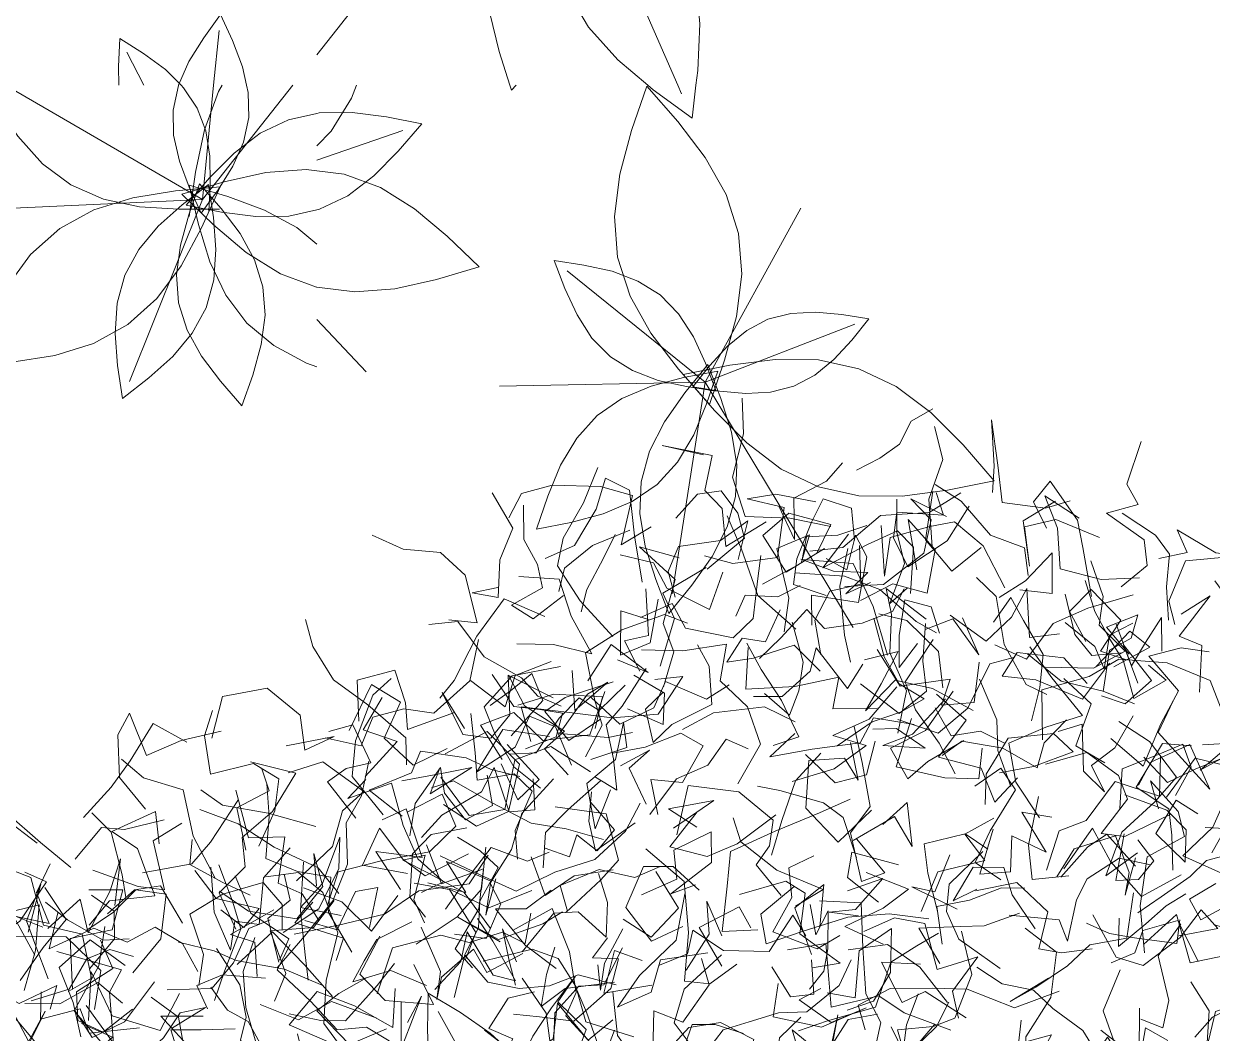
# Model space of a CAD drawing. Header units: metres. Extents: x 0 to 46.1, y -33.1 to 1.9.
# Drawn here: x 41.743 to 42.784, y -18.83 to -17.946 of the extents above; entities that cross this region are included whole.
import ezdxf

# ---------------------------------------------------------------- set-up
doc = ezdxf.new("R2010")
doc.units = ezdxf.units.M
doc.header["$LTSCALE"] = 0.02
doc.layers.add('AB_EXT_MASSIF', color=8, linetype='Continuous', lineweight=9)
doc.layers.add('BLOC_FEUILLAGE', color=7, linetype='Continuous', lineweight=13)
doc.layers.add('ARCHIBOOKS_ARBRE', color=7, linetype='Continuous')

# ---------------------------------------------------------------- blocks, each defined once
blk = doc.blocks.new('AB_ALPHA_11ed163862f4b453')
at = {"layer": 'BLOC_FEUILLAGE', "color": 8, "lineweight": 13, "true_color": 0x878787, "transparency": 33554585}
for points in [[(-0.1401, 2.2857), (-0.1701, 2.3697), (-0.178, 2.4545), (-0.2712, 2.466), (-0.3669, 2.4581)], [(0.8823, 2.205), (0.9308, 2.1655), (0.9654, 2.2669), (0.9471, 2.3379), (0.8826, 2.3885), (0.8424, 2.4519)], [(0.0992, 2.2188), (0.0896, 2.3076), (0.1376, 2.3884), (0.1847, 2.4139), (0.1651, 2.3163), (0.2471, 2.3025), (0.3314, 2.2713)], [(-0.1076, 2.2005), (-0.1334, 2.2826), (-0.1599, 2.3788), (-0.2169, 2.2941), (-0.293, 2.2232)], [(0.6317, 1.9892), (0.6625, 2.0393), (0.6322, 2.1449), (0.5984, 2.2319), (0.6008, 2.3178), (0.6197, 2.376)], [(1.0109, 2.2055), (0.9574, 2.2263), (0.9993, 2.1871), (1.0478, 2.254), (1.109, 2.2966), (1.1136, 2.3862)], [(-0.0245, 2.2772), (0.0627, 2.2998), (0.1288, 2.3261), (0.2156, 2.3669), (0.2556, 2.2926)], [(1.3645, 2.1341), (1.2883, 2.1366), (1.3679, 2.214), (1.3197, 2.2682), (1.2326, 2.3283), (1.1662, 2.3502), (1.114, 2.3206)], [(0.1454, 2.0088), (0.1545, 2.1123), (0.1921, 2.2093), (0.1333, 2.2789), (0.115, 2.3392)], [(0.2632, 2.0155), (0.3353, 2.0613), (0.3805, 2.1156), (0.3522, 2.1738), (0.2606, 2.2054), (0.2954, 2.2829), (0.3401, 2.3204)], [(0.4334, 2.1676), (0.5327, 2.1273), (0.4626, 2.1373), (0.4953, 2.2067), (0.4671, 2.296), (0.3752, 2.3337), (0.3062, 2.2697)], [(1.1218, 2.1128), (1.0385, 2.1062), (1.0146, 2.1569), (1.0926, 2.1519), (1.1109, 2.2003), (1.1157, 2.2624), (1.1558, 2.3259)], [(-0.3532, 2.2221), (-0.4139, 2.2559), (-0.3322, 2.3006), (-0.3124, 2.2056), (-0.2097, 2.1694), (-0.2706, 2.0905), (-0.3398, 2.0303)], [(-0.26, 1.9758), (-0.201, 1.9726), (-0.1656, 2.0646), (-0.2259, 2.1276), (-0.1923, 2.23), (-0.2388, 2.2936)], [(1.1634, 1.9789), (1.1461, 2.0829), (1.1462, 2.1744), (1.1895, 2.2187), (1.2689, 2.259), (1.3371, 2.3067)], [(-0.0032, 2.2762), (0.0092, 2.2171), (-0.022, 2.1258), (-0.0421, 2.0798)], [(1.2826, 2.0434), (1.323, 2.1375), (1.3683, 2.2271), (1.3384, 2.278), (1.2849, 2.232), (1.2014, 2.1912), (1.1321, 2.2021)], [(1.5815, 2.0065), (1.4781, 2.0094), (1.5169, 2.0828), (1.5067, 2.1368), (1.5617, 2.1926), (1.4819, 2.2703), (1.5463, 2.204)], [(-0.1972, 2.2465), (-0.1688, 2.2036), (-0.2649, 2.1632), (-0.3763, 2.1613), (-0.4671, 2.1441), (-0.476, 2.2354)], [(-0.3167, 2.26), (-0.336, 2.2131), (-0.2695, 2.1921), (-0.2778, 2.083)], [(1.695, 1.9202), (1.6298, 1.9845), (1.5492, 2.0409), (1.5736, 2.1284), (1.6454, 2.1947), (1.6848, 2.2617)], [(-0.3138, 1.9651), (-0.274, 2.0006), (-0.3641, 2.0123), (-0.4095, 2.0982), (-0.4622, 2.1775), (-0.4989, 2.2221)], [(-0.2296, 2.1243), (-0.2659, 2.1755), (-0.2137, 2.124), (-0.1998, 2.1954), (-0.141, 2.232)], [(-0.1425, 2.0728), (-0.0759, 2.093), (0.0132, 2.0485), (0.038, 2.1561), (0.011, 2.2177), (0.115, 2.2024), (0.0828, 2.1386)], [(0.1208, 2.1766), (0.0368, 2.2062), (-0.0032, 2.2375), (-0.0893, 2.2111)], [(0.9857, 1.9118), (0.9547, 1.9587), (0.9462, 2.0114), (0.9028, 2.0949), (0.897, 2.1909), (0.8402, 2.22)], [(-0.1787, 2.1949), (-0.1776, 2.1103), (-0.2536, 2.087), (-0.335, 2.0537)], [(-0.2623, 2.1329), (-0.1819, 2.2055), (-0.2525, 2.1557), (-0.2653, 2.0978), (-0.2814, 2.0235)], [(0.2242, 2.1879), (0.246, 2.1342), (0.3203, 2.0651), (0.3917, 1.9834)], [(0.596, 2.1263), (0.6421, 2.2028), (0.7231, 2.1763), (0.7039, 2.1039), (0.6755, 2.0528), (0.7823, 2.028)], [(1.0622, 2.2008), (1.1331, 2.1481), (1.1114, 2.0655), (1.104, 1.9719), (1.0449, 2.0342), (0.9785, 2.0792)], [(-0.2327, 1.9118), (-0.1748, 1.9755), (-0.1985, 2.079), (-0.291, 2.1405), (-0.3606, 2.1549), (-0.4496, 2.1843), (-0.5354, 2.1806)], [(-0.1953, 2.1673), (-0.1759, 2.1085), (-0.1344, 2.0288), (-0.0853, 1.9998)], [(-0.0701, 2.1693), (-0.0065, 2.0853), (0.0384, 2.0482), (0.0762, 2.1515), (0.1495, 2.15)], [(0.349, 2.1806), (0.4186, 2.1057), (0.3299, 2.0628), (0.2429, 2.0516), (0.2136, 1.9944), (0.1348, 1.9776), (0.1224, 1.8908)], [(0.7062, 2.1656), (0.6526, 2.1568), (0.5668, 2.094), (0.518, 2.0325), (0.5291, 1.9253)], [(0.5673, 2.1203), (0.6633, 2.1779), (0.6952, 2.1108), (0.6222, 2.0645), (0.6432, 1.9805), (0.726, 1.9703)], [(0.7721, 2.0716), (0.82, 2.0871), (0.9138, 2.1413), (1.009, 2.177), (1.0627, 2.0964)], [(1.1184, 2.1255), (1.1563, 2.1614), (1.2346, 2.1699), (1.3215, 2.1533)], [(1.135, 2.0613), (1.1717, 2.096), (1.2382, 2.133), (1.2891, 2.1631)], [(-0.1009, 2.1385), (-0.0381, 2.0975), (-0.1054, 2.0368), (-0.193, 2.0713), (-0.2492, 1.9748)], [(-0.0716, 2.0779), (-0.0055, 2.1571), (-0.0639, 2.1099), (-0.1536, 2.0601), (-0.1277, 2.1317), (-0.2226, 2.116)], [(0.1985, 2.1531), (0.2522, 2.0813), (0.2904, 1.9954), (0.3465, 1.9051), (0.3539, 1.8335)], [(0.2349, 2.024), (0.2692, 2.1123), (0.3481, 2.105), (0.3617, 2.1563)], [(0.2855, 1.8094), (0.2866, 1.8765), (0.2546, 1.9246), (0.322, 2.0019), (0.2545, 2.0435), (0.2879, 2.1456)], [(0.5288, 2.143), (0.5805, 2.1262), (0.5682, 2.0352), (0.5162, 2.0542), (0.4661, 2.0523), (0.4751, 1.9517)], [(0.5144, 2.1359), (0.571, 2.0776), (0.6268, 2.1167), (0.6936, 2.0947), (0.7436, 2.0513), (0.8478, 2.0679), (0.9136, 2.1333)], [(0.6672, 2.1414), (0.594, 2.1049), (0.6421, 2.0427), (0.5418, 2.017)], [(1.4171, 1.9898), (1.5228, 2.0022), (1.5401, 2.0561), (1.5364, 2.1168), (1.4887, 2.1389), (1.4201, 2.1206)], [(0.0016, 1.8582), (0.007, 1.9279), (-0.0237, 1.9906), (-0.0925, 1.9965), (-0.1372, 2.0615), (-0.2441, 2.077), (-0.1853, 2.1329)], [(-0.102, 2.1254), (-0.0797, 2.0691), (-0.1122, 2.0178), (-0.1924, 1.9926)], [(0.2815, 2.1253), (0.1795, 2.0803), (0.1195, 2.063), (0.018, 2.1054)], [(0.3526, 2.1204), (0.3177, 2.0577), (0.2616, 1.9848), (0.3039, 1.9231), (0.3583, 1.8728), (0.3125, 1.8106), (0.3074, 1.71)], [(0.2914, 1.9074), (0.3984, 1.9273), (0.4595, 1.9807), (0.5213, 1.9906), (0.4817, 2.0944), (0.4048, 2.1156)], [(1.1966, 1.826), (1.2568, 1.8776), (1.2716, 1.9425), (1.3461, 2.0091), (1.3194, 2.1115), (1.3792, 2.0436)], [(1.2742, 2.1199), (1.3264, 2.0654), (1.3202, 2.0031), (1.3732, 1.9126), (1.4422, 1.9654)], [(-0.1191, 1.933), (-0.0268, 1.9625), (0.036, 2.0377), (-0.0145, 2.0824), (-0.0822, 2.068), (-0.1528, 2.0665)], [(0.0313, 1.9653), (0.0356, 2.0604), (-0.0174, 2.0836), (-0.095, 2.0718)], [(0.1486, 2.1073), (0.1149, 2.0645), (0.1533, 1.9929), (0.1894, 1.936)], [(-0.2328, 2.0628), (-0.1727, 1.9941), (-0.1362, 1.9525), (-0.185, 1.9254), (-0.238, 1.827), (-0.2433, 1.9289)], [(0.7813, 1.9865), (0.7836, 2.0794), (0.7707, 1.9773), (0.8183, 1.937), (0.8812, 1.9575), (0.9253, 2.0319), (0.981, 1.9369)], [(1.0201, 2.0061), (0.9376, 2.0232), (0.8823, 1.9777), (0.85, 2.0676)], [(1.325, 1.9764), (1.3428, 2.0318), (1.3916, 2.0655), (1.476, 2.0264), (1.5489, 2.03), (1.485, 1.9704)], [(1.4282, 2.0175), (1.4712, 1.9695), (1.5602, 1.9275), (1.6319, 2.0112), (1.5746, 2.0711), (1.6323, 2.0452), (1.697, 1.9837)], [(1.5083, 1.7739), (1.4788, 1.8809), (1.504, 1.985), (1.5174, 2.0636)], [(-0.1246, 1.9557), (-0.1581, 2.0445), (-0.2477, 2.031), (-0.2635, 1.9499), (-0.2908, 1.8781)], [(-0.1398, 2.0317), (-0.1503, 1.9649), (-0.245, 1.9655), (-0.2768, 1.9112), (-0.2442, 1.8595), (-0.1626, 1.8672)], [(-0.1155, 2.0517), (-0.1731, 1.9865), (-0.272, 1.9339), (-0.2569, 1.8234)], [(0.1503, 2.0341), (0.1026, 1.9475), (0.0873, 1.8584), (0.1302, 1.9067), (0.1706, 1.8713), (0.234, 1.9518), (0.319, 1.9753)], [(0.1166, 2.0473), (0.1226, 1.9701), (0.1899, 1.9007), (0.1389, 1.8842), (0.1182, 1.9441)], [(0.567, 2.0407), (0.5123, 1.9858), (0.4513, 1.9544), (0.4046, 1.8768), (0.3344, 1.8268), (0.2408, 1.796), (0.1523, 1.7703)], [(0.8693, 1.8766), (0.9397, 1.8616), (0.9794, 1.8976), (0.9424, 1.9315), (0.8979, 1.9678), (0.8966, 2.0529)], [(0.9256, 2.0305), (0.9188, 1.9564), (0.9622, 1.8624), (0.9038, 1.8538), (0.9165, 1.778)], [(-0.3841, 2.0162), (-0.3932, 1.9163), (-0.398, 1.8313), (-0.3807, 1.9203), (-0.389, 1.9893), (-0.468, 2.0019), (-0.529, 1.9643)], [(-0.3536, 2.0058), (-0.29, 1.9636), (-0.1946, 1.9574), (-0.1742, 1.8899)], [(-0.1725, 1.8244), (-0.2708, 1.8747), (-0.2587, 1.9301), (-0.344, 1.9584), (-0.3098, 2.0075)], [(-0.0979, 1.9625), (-0.1338, 2.0035), (-0.1865, 2.0139), (-0.255, 1.9794), (-0.3388, 2.0028)], [(-0.0024, 1.785), (0.0513, 1.827), (0.1316, 1.8851), (0.1493, 1.9461), (0.1678, 2.0287)], [(0.5067, 1.7363), (0.5603, 1.7299), (0.5402, 1.8032), (0.553, 1.8815), (0.582, 1.9729), (0.4838, 1.9971), (0.5395, 2.01)], [(0.7231, 1.6832), (0.753, 1.7388), (0.8306, 1.7906), (0.8183, 1.8441), (0.7431, 1.8761), (0.7718, 1.929), (0.8109, 2.0068)], [(1.0316, 1.9858), (0.9315, 2.0261), (0.8434, 2.003), (0.8306, 1.9392), (0.826, 1.8574), (0.8499, 1.7858)], [(0.8557, 1.9978), (0.9107, 2.0007), (0.9707, 2.007), (0.9588, 1.9444), (0.8579, 1.9172)], [(1.2911, 1.9934), (1.2248, 1.9223), (1.155, 1.9349), (1.2086, 2.016), (1.2492, 1.9668)], [(1.1721, 1.8828), (1.1795, 1.9568), (1.2301, 1.9377), (1.2809, 2.0271)], [(1.7921, 2.0238), (1.7408, 2.0092), (1.6606, 2.0164), (1.6123, 1.94), (1.6236, 2.02)], [(1.8094, 1.9932), (1.8661, 1.9874), (1.9188, 1.9897), (1.9679, 2.0186), (2.0223, 2.0148)], [(-0.0574, 1.8398), (-0.1375, 1.7951), (-0.2082, 1.8786), (-0.1945, 1.9848), (-0.2572, 1.8986)], [(0.1376, 1.9799), (0.1671, 1.9087), (0.2469, 1.8367), (0.3328, 1.8649), (0.3554, 1.9367), (0.3217, 1.8741)], [(0.1845, 1.9893), (0.1691, 1.9019), (0.2077, 1.8096), (0.1653, 1.7814)], [(0.8258, 1.8324), (0.7814, 1.8798), (0.7491, 1.9306), (0.6733, 1.9975), (0.6311, 1.9687), (0.5329, 1.9871), (0.5624, 1.9)], [(1.3167, 1.9141), (1.2849, 1.9572), (1.1875, 1.9799), (1.0938, 1.981), (1.0541, 1.8821), (1.0377, 1.8283), (0.9696, 1.7902)], [(1.4172, 1.9942), (1.307, 1.998), (1.298, 1.9383), (1.2147, 1.8674)], [(1.2371, 1.9801), (1.3116, 1.9686), (1.3066, 1.907), (1.3827, 1.8329), (1.4423, 1.8441), (1.4988, 1.9124), (1.5318, 1.9505)], [(1.722, 1.8674), (1.7546, 1.9298), (1.7137, 1.9807), (1.6646, 1.9511), (1.5937, 1.9016), (1.557, 1.8584), (1.6039, 1.7994)], [(1.6571, 1.8873), (1.5584, 1.8896), (1.5594, 1.9852), (1.6334, 1.9949), (1.6972, 1.9244), (1.6357, 1.8875)], [(1.8568, 1.7621), (1.9074, 1.854), (1.9802, 1.9099), (2.0045, 1.9807)], [(-0.4117, 1.8649), (-0.4106, 1.9176), (-0.326, 1.9675), (-0.4214, 1.9154), (-0.4939, 1.8736), (-0.4541, 1.925)], [(0.2062, 1.8343), (0.237, 1.8808), (0.2283, 1.9434), (0.1403, 1.9707), (0.056, 1.9729), (0.0329, 1.8825), (-0.0126, 1.8313)], [(0.6855, 1.9406), (0.6401, 1.9074), (0.7485, 1.9058), (0.6963, 1.9265), (0.6038, 1.9654)], [(0.6521, 1.8724), (0.6874, 1.7929), (0.7632, 1.7814), (0.8395, 1.8553), (0.8194, 1.9535), (0.7159, 1.963)], [(0.8136, 1.8849), (0.8146, 1.9738), (0.8911, 1.9568), (0.9108, 1.8712), (1.0042, 1.8254), (1.0831, 1.8875)], [(0.8876, 1.8835), (0.9116, 1.9587), (0.9934, 1.8903), (1.0649, 1.8299), (1.154, 1.7815), (1.244, 1.8217), (1.1895, 1.8495)], [(0.9068, 1.9655), (0.9862, 1.9433), (1.0727, 1.8797), (1.0216, 1.8308)], [(1.0483, 1.9648), (1.0056, 1.8878), (1.1, 1.9004), (1.0485, 1.9027), (0.9501, 1.8642), (1.0343, 1.7988), (1.0855, 1.7788)], [(1.0647, 1.927), (1.1511, 1.9658), (1.1853, 1.8701), (1.1442, 1.9299)], [(-0.0898, 1.8906), (-0.1928, 1.8529), (-0.2707, 1.8631), (-0.2701, 1.9307)], [(0.0016, 1.9348), (0.0567, 1.8768), (0.0852, 1.8326), (0.164, 1.7587), (0.2152, 1.6835)], [(0.277, 1.9341), (0.2563, 1.8792), (0.1936, 1.8725), (0.1617, 1.7789)], [(0.1773, 1.5044), (0.1711, 1.6125), (0.2267, 1.6889), (0.3051, 1.7622), (0.3256, 1.8545), (0.3053, 1.9201), (0.24, 1.951)], [(0.3262, 1.933), (0.2629, 1.8474), (0.2191, 1.7611), (0.1944, 1.7103)], [(0.3322, 1.7903), (0.2668, 1.853), (0.3358, 1.8708), (0.4226, 1.9354), (0.3837, 1.8792), (0.2988, 1.8294), (0.2053, 1.8281)], [(0.5528, 1.8548), (0.6014, 1.9079), (0.6911, 1.9435), (0.6672, 1.8915), (0.6743, 1.8179), (0.7413, 1.8117), (0.7672, 1.8739)], [(0.9342, 1.7919), (0.9507, 1.8809), (0.9153, 1.9317), (0.8526, 1.8918), (0.7524, 1.8921), (0.8505, 1.939), (0.9276, 1.8703)], [(1.4835, 1.7826), (1.5326, 1.8392), (1.5697, 1.9444), (1.646, 1.9306), (1.5966, 1.8887), (1.5003, 1.896)], [(1.7624, 1.8797), (1.6977, 1.8965), (1.6382, 1.9306), (1.6031, 1.8942), (1.6914, 1.8258), (1.677, 1.7234), (1.6453, 1.6169)], [(-0.3094, 1.7343), (-0.3258, 1.824), (-0.2332, 1.8395), (-0.2735, 1.901)], [(0.3187, 1.8253), (0.3784, 1.8736), (0.4705, 1.8425), (0.5698, 1.8016), (0.6488, 1.8174), (0.662, 1.8922), (0.5765, 1.9009)], [(0.639, 1.7513), (0.5337, 1.763), (0.5126, 1.8203), (0.5062, 1.9048), (0.4309, 1.8573), (0.5037, 1.7883)], [(0.5213, 1.9171), (0.5788, 1.9086), (0.5499, 1.8004), (0.472, 1.8667), (0.4715, 1.7671)], [(0.6498, 1.9167), (0.6986, 1.9037), (0.7427, 1.8181), (0.7909, 1.7335), (0.8488, 1.6811), (0.9039, 1.6169)], [(0.6801, 1.925), (0.6863, 1.8207), (0.759, 1.7894), (0.8366, 1.8685), (0.9185, 1.8506), (0.9609, 1.757)], [(0.8407, 1.9063), (0.8576, 1.8037), (0.7941, 1.7917), (0.8065, 1.8776)], [(0.8342, 1.8851), (0.8841, 1.8566), (0.9676, 1.8927), (1.0289, 1.9061), (1.05, 1.8586), (1.128, 1.8748)], [(1.0422, 1.8414), (0.9587, 1.8399), (0.9492, 1.9218), (1.003, 1.9235), (1.1098, 1.8947)], [(1.2004, 1.9197), (1.275, 1.8684), (1.3629, 1.8286), (1.3075, 1.7693), (1.327, 1.6891), (1.3062, 1.6049), (1.2174, 1.5588)], [(1.9738, 1.8271), (1.8924, 1.8292), (1.7988, 1.8815), (1.6917, 1.8675), (1.6266, 1.9001)], [(2.032, 1.79), (2.0665, 1.8366), (2.1168, 1.9249), (2.0744, 1.8341), (2.0384, 1.7604), (2.1109, 1.6981), (2.1646, 1.6822)], [(-0.0762, 1.8611), (0.0073, 1.8101), (0.0776, 1.8314), (0.1468, 1.8762), (0.1966, 1.8666)], [(-0.0031, 1.631), (-0.0013, 1.6814), (0.0361, 1.7165), (0.0634, 1.7839), (0.0635, 1.8784)], [(0.2152, 1.8811), (0.1064, 1.8872), (0.1416, 1.8438), (0.1053, 1.7783)], [(0.2955, 1.886), (0.3497, 1.8146), (0.369, 1.7253), (0.4598, 1.7595)], [(0.5723, 1.8373), (0.6365, 1.8544), (0.7369, 1.8502), (0.7898, 1.8795), (0.7641, 1.7804), (0.8135, 1.7533), (0.8473, 1.8124)], [(1.1868, 1.8801), (1.0975, 1.8393), (1.0461, 1.8243), (1.0192, 1.7531), (0.9877, 1.6914), (0.9636, 1.7408)], [(1.3193, 1.7513), (1.261, 1.7515), (1.2068, 1.8331), (1.1535, 1.7988), (1.0716, 1.8094), (1.0511, 1.892)], [(1.1562, 1.8825), (1.1905, 1.8127), (1.1513, 1.7569), (1.1043, 1.828)], [(1.5684, 1.849), (1.5137, 1.8543), (1.4558, 1.8965), (1.4134, 1.8692)], [(1.5426, 1.762), (1.5779, 1.8176), (1.6552, 1.7475), (1.7249, 1.8218), (1.7299, 1.875), (1.6729, 1.8218), (1.6483, 1.8671)], [(1.5734, 1.8783), (1.6607, 1.8129), (1.7097, 1.7461), (1.7384, 1.6442), (1.7619, 1.5991)], [(1.701, 1.7702), (1.6419, 1.779), (1.7078, 1.7917), (1.6467, 1.8355), (1.6011, 1.896)], [(1.7612, 1.7027), (1.8221, 1.7839), (1.812, 1.8334), (1.7406, 1.8436), (1.6307, 1.854), (1.7182, 1.8852)], [(1.6489, 1.7936), (1.7229, 1.7513), (1.8339, 1.7603), (1.8872, 1.8127), (1.8745, 1.8757), (1.919, 1.8012)], [(1.7616, 1.7165), (1.711, 1.7087), (1.786, 1.7645), (1.8092, 1.8315), (1.8485, 1.8919)], [(-0.1144, 1.8667), (-0.0876, 1.7974), (-0.1087, 1.7481), (-0.0949, 1.6862), (-0.2053, 1.6704), (-0.2892, 1.7379), (-0.3403, 1.8332)], [(0.1471, 1.8526), (0.085, 1.8039), (0.0471, 1.7353), (0.016, 1.6316), (0.0623, 1.5785), (0.0012, 1.6234)], [(0.269, 1.7137), (0.309, 1.7455), (0.2386, 1.832), (0.2961, 1.8486)], [(1.1897, 1.8161), (1.1369, 1.8058), (1.1115, 1.7358), (1.1668, 1.7464), (1.2642, 1.7356), (1.3051, 1.8087), (1.3093, 1.8623)], [(1.5233, 1.6967), (1.5538, 1.768), (1.616, 1.8027), (1.6812, 1.7792), (1.725, 1.851)], [(1.5691, 1.6477), (1.5901, 1.7047), (1.6399, 1.8002), (1.7001, 1.8599)], [(1.9414, 1.6001), (1.9514, 1.7031), (1.928, 1.7817), (1.8769, 1.8023), (1.7908, 1.8298), (1.7342, 1.7654), (1.7884, 1.8622)], [(1.9291, 1.8575), (1.9155, 1.807), (1.8332, 1.868), (1.796, 1.8249), (1.788, 1.7546), (1.8917, 1.7555), (1.973, 1.7932)], [(1.9461, 1.7024), (1.8641, 1.694), (1.8528, 1.7828), (1.9239, 1.8637)], [(1.9369, 1.8733), (1.9644, 1.8114), (1.9781, 1.7144), (2.0251, 1.6502), (1.999, 1.5951)], [(0.1181, 1.7655), (0.0434, 1.8227), (-0.0165, 1.834), (-0.0245, 1.7784)], [(0.2193, 1.6518), (0.2058, 1.7432), (0.1865, 1.8417), (0.0827, 1.8239)], [(0.1074, 1.7123), (0.1613, 1.7497), (0.1832, 1.8469), (0.2669, 1.8009), (0.337, 1.8261)], [(0.2593, 1.8246), (0.3074, 1.7686), (0.3868, 1.8175), (0.433, 1.7979), (0.3695, 1.7346)], [(0.6674, 1.8015), (0.5937, 1.8312), (0.5365, 1.8181), (0.4801, 1.7418), (0.4848, 1.6868)], [(1.5023, 1.8282), (1.4374, 1.7869), (1.3991, 1.8208), (1.3422, 1.7951), (1.3962, 1.7709), (1.4864, 1.7464), (1.5028, 1.6677)], [(1.661, 1.7495), (1.7404, 1.7409), (1.7919, 1.6832), (1.859, 1.7532), (1.8453, 1.8412), (1.801, 1.7383)], [(-0.2853, 1.6325), (-0.3127, 1.6836), (-0.2375, 1.7611), (-0.14, 1.7773), (-0.0799, 1.8034), (-0.0268, 1.783), (-0.1141, 1.785)], [(-0.1368, 1.7397), (-0.1377, 1.6873), (-0.0981, 1.6253), (-0.1031, 1.7267), (-0.1195, 1.8205), (-0.0419, 1.7697)], [(0.0074, 1.8138), (0.0104, 1.7522), (0.0348, 1.7067), (0.029, 1.6332)], [(0.1979, 1.4641), (0.2708, 1.503), (0.2456, 1.5549), (0.1883, 1.5848), (0.1738, 1.6693), (0.1496, 1.7665), (0.2034, 1.7978)], [(0.2231, 1.812), (0.3155, 1.7752), (0.4132, 1.7406), (0.5042, 1.7431), (0.6048, 1.6953), (0.6741, 1.7255)], [(0.4416, 1.5048), (0.514, 1.5717), (0.5694, 1.6037), (0.6037, 1.6508), (0.6778, 1.6912), (0.6645, 1.7428), (0.6391, 1.7955)], [(0.4762, 1.6772), (0.4846, 1.7325), (0.5583, 1.8004), (0.5111, 1.8182), (0.5428, 1.7633), (0.5855, 1.6859), (0.5905, 1.5882)], [(0.573, 1.8179), (0.554, 1.7286), (0.6485, 1.706), (0.5925, 1.6382), (0.5013, 1.5933), (0.5108, 1.5373)], [(0.9766, 1.6999), (0.9017, 1.6468), (0.9409, 1.7397), (1.0218, 1.7496), (1.0808, 1.8079), (1.0566, 1.7581), (0.9764, 1.7793)], [(1.4017, 1.8067), (1.3961, 1.7409), (1.397, 1.6598), (1.3858, 1.5726), (1.3277, 1.5873)], [(1.563, 1.5318), (1.4813, 1.5834), (1.5299, 1.6341), (1.4381, 1.6697), (1.3449, 1.7235), (1.3989, 1.7966)], [(1.7553, 1.7186), (1.7068, 1.6912), (1.6374, 1.7055), (1.5614, 1.7409), (1.5515, 1.7968), (1.4702, 1.7761), (1.4068, 1.7633)], [(-0.1623, 1.6576), (-0.1955, 1.7348), (-0.2141, 1.6697), (-0.1464, 1.6783), (-0.117, 1.7831), (-0.0615, 1.7475), (0.002, 1.7083)], [(0.8851, 1.7877), (0.7849, 1.7619), (0.7231, 1.7081), (0.644, 1.672), (0.6388, 1.6212), (0.5712, 1.575), (0.5176, 1.6208)], [(0.5847, 1.7819), (0.6412, 1.6905), (0.6825, 1.6259), (0.776, 1.6153), (0.8643, 1.5903), (0.9546, 1.6063), (1.015, 1.6399)], [(1.5098, 1.7907), (1.4823, 1.7046), (1.44, 1.6569), (1.3941, 1.623), (1.3742, 1.693)], [(0.712, 1.6088), (0.6121, 1.6278), (0.5637, 1.7065), (0.5045, 1.7625), (0.5618, 1.7088), (0.5589, 1.5981), (0.5077, 1.5614)], [(0.5301, 1.7464), (0.5885, 1.6834), (0.5898, 1.7637), (0.6474, 1.6749), (0.5979, 1.618), (0.6596, 1.6728)], [(1.0241, 1.7644), (1.0912, 1.7367), (1.1731, 1.7197), (1.1988, 1.6702), (1.1173, 1.6272), (1.0624, 1.6705), (1.0339, 1.5978)], [(0.0771, 1.723), (0.1292, 1.6497), (0.2115, 1.6437), (0.2747, 1.5592)], [(0.4355, 1.648), (0.5431, 1.6494), (0.6212, 1.6711), (0.6786, 1.743)], [(0.789, 1.6583), (0.739, 1.6674), (0.6883, 1.7363), (0.6017, 1.7057), (0.5308, 1.6775)], [(0.8548, 1.7346), (0.9395, 1.6608), (0.9074, 1.561), (0.8511, 1.5461), (0.7484, 1.5277)], [(0.9691, 1.7282), (0.8748, 1.7141), (0.806, 1.6987), (0.7596, 1.6371)], [(0.9822, 1.6101), (0.8759, 1.6057), (0.8991, 1.6679), (0.9389, 1.7184)], [(1.0247, 1.6308), (1.0363, 1.7174), (1.0954, 1.7257), (1.0235, 1.7321)], [(1.1805, 1.7244), (1.2576, 1.7185), (1.358, 1.6686), (1.3967, 1.6045)], [(1.7595, 1.6365), (1.7229, 1.7407), (1.7011, 1.6864), (1.6526, 1.618), (1.6376, 1.5286), (1.5717, 1.4608)], [(2.1607, 1.6394), (2.1242, 1.7218), (2.1095, 1.6473), (2.0654, 1.5698), (2.1281, 1.5005), (2.2004, 1.458)], [(2.0902, 1.4812), (2.1323, 1.5815), (2.1554, 1.6383), (2.1515, 1.7423), (2.0966, 1.7244), (2.0892, 1.6603)], [(0.4053, 1.5596), (0.3573, 1.63), (0.2746, 1.6546), (0.3203, 1.6791), (0.3689, 1.7033), (0.4543, 1.694)], [(0.3785, 1.706), (0.2965, 1.6599), (0.3116, 1.5817), (0.3955, 1.5168), (0.4071, 1.6133)], [(0.925, 1.7001), (0.9359, 1.6219), (0.8791, 1.604), (0.8612, 1.6571), (0.8211, 1.6258), (0.7865, 1.6706)], [(1.5896, 1.6298), (1.5327, 1.6033), (1.523, 1.7154), (1.4844, 1.6793), (1.4029, 1.6667), (1.3503, 1.7003)], [(1.6643, 1.701), (1.6376, 1.6179), (1.6331, 1.5503), (1.6612, 1.4928), (1.6015, 1.4969), (1.5377, 1.5129), (1.4451, 1.5106)], [(1.7673, 1.5951), (1.7833, 1.6537), (1.7432, 1.6975), (1.6903, 1.6393), (1.6525, 1.5804), (1.7142, 1.6022)], [(1.6786, 1.7029), (1.7224, 1.6574), (1.7434, 1.5623), (1.7085, 1.4906)], [(2.175, 1.5802), (2.1164, 1.6647), (2.0498, 1.6888), (2.0124, 1.6104), (2.0547, 1.7018), (2.1376, 1.6994)], [(2.156, 1.4637), (2.2291, 1.472), (2.2543, 1.5225), (2.2169, 1.6166), (2.2854, 1.5942), (2.2886, 1.6455), (2.3658, 1.7066)], [(0.3442, 1.5913), (0.2934, 1.5229), (0.249, 1.6083), (0.1975, 1.679), (0.1058, 1.6515), (0.1601, 1.5705), (0.1898, 1.4935)], [(0.1192, 1.6716), (0.1698, 1.6217), (0.2141, 1.5916), (0.3149, 1.6188), (0.3726, 1.6383)], [(0.3046, 1.603), (0.3878, 1.6698), (0.4917, 1.6354), (0.535, 1.5878), (0.6081, 1.5671), (0.6366, 1.5192), (0.6833, 1.5681)], [(0.6205, 1.5038), (0.5316, 1.5117), (0.5348, 1.5705), (0.4424, 1.5575), (0.4073, 1.5218), (0.4473, 1.569), (0.4652, 1.6731)], [(0.7507, 1.671), (0.7305, 1.5836), (0.807, 1.5849), (0.886, 1.5498)], [(0.3042, 1.6454), (0.235, 1.6498), (0.1737, 1.6441), (0.1936, 1.543), (0.2799, 1.5281)], [(0.5926, 1.5517), (0.5444, 1.648), (0.5922, 1.5586), (0.6923, 1.534), (0.7427, 1.5327)], [(1.0191, 1.6076), (1.1106, 1.641), (1.1849, 1.6291), (1.2488, 1.6547), (1.2778, 1.6108)], [(1.8913, 1.3543), (1.8652, 1.3971), (1.8724, 1.4974), (1.9148, 1.5947), (1.9013, 1.6531)], [(0.1104, 1.6249), (0.0757, 1.5254), (0.1538, 1.4652), (0.2214, 1.4685), (0.2946, 1.4819), (0.3829, 1.5461), (0.3264, 1.5146)], [(0.4153, 1.5424), (0.4969, 1.5633), (0.5439, 1.6102), (0.5399, 1.4993), (0.5742, 1.4619), (0.5797, 1.5626), (0.5786, 1.6221)], [(0.7479, 1.5859), (0.6793, 1.5816), (0.6232, 1.6183), (0.6347, 1.5161), (0.6639, 1.4366)], [(1.0446, 1.5379), (1.1239, 1.6148), (1.2096, 1.5431), (1.2388, 1.45), (1.2013, 1.4076), (1.1547, 1.3882), (1.1638, 1.3018)], [(1.7366, 1.4132), (1.6888, 1.502), (1.6298, 1.562), (1.5387, 1.5406), (1.5995, 1.5718), (1.6697, 1.6105), (1.5978, 1.6355)], [(1.562, 1.5965), (1.5975, 1.4956), (1.674, 1.504), (1.7032, 1.5639), (1.7534, 1.6294)], [(1.8051, 1.4945), (1.7482, 1.4266), (1.6852, 1.4602), (1.7322, 1.498), (1.6321, 1.5448), (1.6335, 1.6392)], [(1.7453, 1.6189), (1.8091, 1.6056), (1.8139, 1.5084), (1.8277, 1.5961)], [(1.8084, 1.6157), (1.8437, 1.5248), (1.9182, 1.5385), (1.9809, 1.5732), (1.9272, 1.4799), (1.9866, 1.451)], [(1.0904, 1.5285), (1.0605, 1.5959), (1.1532, 1.5571), (1.0465, 1.5539)], [(1.6287, 1.3182), (1.6354, 1.3933), (1.6315, 1.4831), (1.6459, 1.5469), (1.7479, 1.5907)], [(1.9192, 1.5891), (1.9876, 1.5887), (2.07, 1.6083), (2.0218, 1.5335), (1.9668, 1.5789)], [(2.2031, 1.346), (2.2389, 1.4095), (2.2834, 1.4658), (2.2805, 1.5174), (2.2457, 1.5975)], [(0.754, 1.3351), (0.6965, 1.3987), (0.6309, 1.4127), (0.5718, 1.4442), (0.5219, 1.4926), (0.5117, 1.5705)], [(0.5688, 1.4546), (0.5852, 1.5037), (0.612, 1.5733), (0.5985, 1.496)], [(0.976, 1.5001), (0.9162, 1.5096), (0.8606, 1.5666), (0.7699, 1.5837), (0.7527, 1.528)], [(1.3818, 1.5836), (1.3084, 1.5699), (1.3952, 1.5338), (1.4908, 1.4882), (1.5451, 1.5181), (1.6119, 1.4575)], [(1.8317, 1.3241), (1.8863, 1.3757), (1.9321, 1.4327), (1.9368, 1.518), (1.941, 1.5754), (1.8797, 1.5509)], [(0.3246, 1.4266), (0.3389, 1.3535), (0.2964, 1.2775), (0.289, 1.3332), (0.3087, 1.4256), (0.2874, 1.4798), (0.3398, 1.5609)], [(0.7248, 1.2187), (0.6542, 1.3033), (0.678, 1.3799), (0.6789, 1.4522), (0.6424, 1.5008), (0.5383, 1.5369)], [(0.8544, 1.5604), (0.8367, 1.4966), (0.7929, 1.4346), (0.7715, 1.5139), (0.725, 1.541), (0.6207, 1.5076)], [(0.7068, 1.2747), (0.6369, 1.2666), (0.6247, 1.3382), (0.6719, 1.3688), (0.7077, 1.4514), (0.7276, 1.5517), (0.6301, 1.5578)], [(0.9706, 1.5491), (1.0024, 1.4439), (0.9492, 1.3448), (0.8843, 1.2599), (0.9274, 1.2251), (1.0006, 1.2292)], [(1.1094, 1.5558), (1.0175, 1.5245), (1.0746, 1.4623), (1.1444, 1.4495), (1.2503, 1.4564)], [(1.3198, 1.4985), (1.4119, 1.4713), (1.4986, 1.4759), (1.4493, 1.5347), (1.5354, 1.5209), (1.6251, 1.5475)], [(2.1314, 1.5474), (2.1116, 1.4675), (2.0698, 1.4196), (2.0865, 1.3408), (2.0085, 1.3471), (1.9213, 1.4063)], [(0.9459, 1.3625), (0.8715, 1.3729), (0.8645, 1.4656), (0.9451, 1.5195), (1.0004, 1.4842), (1.0193, 1.4097)], [(1.0193, 1.4239), (0.9633, 1.4371), (1.0754, 1.4456), (1.1115, 1.5026), (1.0205, 1.5134), (0.9915, 1.4567), (0.9081, 1.4696)], [(1.406, 1.5162), (1.327, 1.4956), (1.2547, 1.4393), (1.1939, 1.3877)], [(1.2502, 1.5311), (1.2868, 1.4967), (1.3519, 1.4216), (1.3704, 1.3713), (1.3472, 1.2818)], [(1.4314, 1.351), (1.3321, 1.3324), (1.3133, 1.4329), (1.3759, 1.5172), (1.4442, 1.4789), (1.4422, 1.4221), (1.4732, 1.5005)], [(1.37, 1.3153), (1.381, 1.22), (1.3277, 1.232), (1.3657, 1.3348), (1.4335, 1.3596), (1.4709, 1.4497), (1.4992, 1.5253)], [(1.5206, 1.4735), (1.464, 1.4222), (1.3969, 1.4448), (1.3764, 1.5325)], [(2.0443, 1.5168), (2.0146, 1.4313), (2.0203, 1.3722), (2.0787, 1.3415)], [(2.0974, 1.5183), (2.0786, 1.4496), (2.0727, 1.3851), (2.0715, 1.3245), (2.0458, 1.2434), (2.1273, 1.2386), (2.1125, 1.2871)], [(0.9626, 1.4958), (0.9605, 1.4015), (0.8752, 1.3804), (0.8452, 1.4472)], [(1.1777, 1.2657), (1.2481, 1.2633), (1.1862, 1.3539), (1.1536, 1.4491), (1.1681, 1.5018)], [(1.6996, 1.4672), (1.597, 1.4417), (1.5293, 1.4568), (1.6037, 1.401), (1.5746, 1.4711), (1.5301, 1.4984)], [(1.8768, 1.4616), (1.8232, 1.4783), (1.7298, 1.4232), (1.6454, 1.4134), (1.588, 1.4862)], [(1.7378, 1.2363), (1.6674, 1.219), (1.6828, 1.2972), (1.6175, 1.3686), (1.7123, 1.4035), (1.6891, 1.4868)], [(1.8553, 1.5078), (1.8962, 1.4434), (1.9873, 1.4772), (2.0696, 1.4639), (2.1688, 1.4345)], [(2.0776, 1.3252), (2.0413, 1.3697), (2.1161, 1.4029), (2.0979, 1.4947), (2.0315, 1.48), (2.0261, 1.4053)], [(2.259, 1.471), (2.3184, 1.448), (2.327, 1.5015), (2.3705, 1.4128), (2.4428, 1.3519), (2.5282, 1.3612), (2.5317, 1.4275)], [(0.5896, 1.459), (0.592, 1.3665), (0.5446, 1.2663), (0.6082, 1.3567), (0.6844, 1.377), (0.7316, 1.3499), (0.8103, 1.3952)], [(0.7543, 1.3421), (0.6558, 1.389), (0.5911, 1.3846), (0.6385, 1.437), (0.6866, 1.4772)], [(1.7086, 1.3327), (1.6658, 1.2811), (1.6049, 1.3233), (1.5282, 1.4012), (1.614, 1.4721)], [(1.7232, 1.472), (1.6256, 1.4333), (1.54, 1.4427), (1.5358, 1.3654), (1.5929, 1.3731), (1.6837, 1.3691)], [(1.6706, 1.4633), (1.6659, 1.3926), (1.7257, 1.3665), (1.756, 1.3143)], [(1.7158, 1.2286), (1.7348, 1.31), (1.7693, 1.3675), (1.7858, 1.4633)], [(1.9166, 1.4621), (1.9206, 1.3791), (1.9321, 1.2735), (1.8503, 1.296), (1.7638, 1.3105), (1.7301, 1.2304), (1.7306, 1.137)], [(1.9783, 1.327), (1.9659, 1.4014), (1.8865, 1.4668), (1.8309, 1.4416), (1.8884, 1.3946), (1.951, 1.3033), (2.0437, 1.3375)], [(2.1345, 1.3831), (2.0773, 1.3889), (2.0272, 1.3332), (2.037, 1.3855), (2.0106, 1.4648)], [(0.5959, 1.4198), (0.5401, 1.4394), (0.4685, 1.4068), (0.5001, 1.3594), (0.4026, 1.3077)], [(0.5309, 1.4038), (0.5754, 1.3675), (0.6331, 1.3183), (0.74, 1.3344), (0.7894, 1.3801), (0.7431, 1.4129), (0.7943, 1.4317)], [(1.0796, 1.2669), (1.0122, 1.3062), (1.0756, 1.3842), (1.1228, 1.4434), (1.2294, 1.4276), (1.3327, 1.4084), (1.4054, 1.3968)], [(2.0413, 1.233), (1.9984, 1.2937), (1.9337, 1.3617), (1.9043, 1.4519)], [(2.2098, 1.3303), (2.2262, 1.3803), (2.3052, 1.4344), (2.3976, 1.386), (2.4423, 1.3204), (2.3884, 1.3372), (2.3538, 1.2526)], [(0.6749, 1.194), (0.6374, 1.2624), (0.6245, 1.3711), (0.5741, 1.3111), (0.4939, 1.3078), (0.4583, 1.4089)], [(0.8334, 1.4296), (0.7589, 1.3886), (0.7187, 1.3437), (0.7442, 1.3934)], [(0.9888, 1.4201), (0.9177, 1.3456), (0.8082, 1.3238), (0.7298, 1.2926), (0.8098, 1.2797), (0.8656, 1.3279), (0.9605, 1.2843)], [(2.0904, 1.3304), (2.0807, 1.4071), (2.153, 1.3925), (2.113, 1.3571), (2.0592, 1.3614), (1.9979, 1.293)], [(0.449, 1.2179), (0.5487, 1.2545), (0.6001, 1.2537), (0.6458, 1.2889), (0.6269, 1.3729), (0.6898, 1.3995)], [(0.8192, 1.2918), (0.7217, 1.3343), (0.7922, 1.4002), (0.8307, 1.3488)], [(1.0067, 1.2985), (1.0204, 1.3808), (0.9854, 1.3169), (0.9002, 1.2784)], [(2.1543, 1.2967), (2.1933, 1.3594), (2.1343, 1.3322), (2.0811, 1.3061), (2.1023, 1.4006)], [(1.1346, 1.1324), (1.1915, 1.1076), (1.1521, 1.2093), (1.2106, 1.2776), (1.1896, 1.3231), (1.0883, 1.354)], [(1.8971, 1.2844), (1.8286, 1.269), (1.7863, 1.2315), (1.7464, 1.3084), (1.6791, 1.3701), (1.6264, 1.3673)], [(1.829, 1.2761), (1.8879, 1.369), (1.9901, 1.3371), (2.0656, 1.3335), (2.1501, 1.2693), (2.2082, 1.1855), (2.1862, 1.0828)], [(1.9416, 1.3638), (1.9618, 1.2845), (1.8833, 1.2254), (1.9164, 1.16)], [(1.9901, 1.2872), (2.0236, 1.2441), (2.1003, 1.2551), (2.0912, 1.3545), (2.0714, 1.2667)], [(2.0144, 1.3471), (2.1188, 1.3719), (2.1369, 1.3187), (2.0474, 1.3251)], [(2.117, 1.0768), (2.1812, 1.0397), (2.2114, 1.1308), (2.2642, 1.22), (2.3396, 1.2791), (2.3352, 1.3626)], [(0.8571, 1.3195), (0.9223, 1.3065), (0.9606, 1.344), (0.9919, 1.2701), (1.0752, 1.2138), (1.1615, 1.252), (1.161, 1.1989)], [(0.9705, 1.2435), (0.9751, 1.3412), (1.0727, 1.3314), (1.0698, 1.279)], [(1.271, 1.3359), (1.2106, 1.3442), (1.1809, 1.2862), (1.105, 1.2458), (1.1662, 1.161), (1.2242, 1.1589)], [(2.1743, 1.1767), (2.234, 1.2598), (2.2034, 1.3037), (2.3088, 1.3406), (2.2338, 1.3419)], [(0.7399, 1.3261), (0.6959, 1.2404), (0.6992, 1.1742), (0.6855, 1.0704), (0.7523, 0.9803)], [(1.1983, 1.3032), (1.104, 1.2923), (1.0784, 1.231), (1.162, 1.2105), (1.2603, 1.183), (1.3401, 1.1398), (1.4069, 1.0835)], [(1.435, 1.3112), (1.5058, 1.3231), (1.4628, 1.2355), (1.4662, 1.3119), (1.3613, 1.3171)], [(1.7109, 1.2674), (1.781, 1.2379), (1.8713, 1.218), (1.8572, 1.2748), (1.768, 1.3206), (1.685, 1.2804), (1.6471, 1.2261)], [(2.2401, 1.2392), (2.1931, 1.28), (2.1241, 1.3036), (2.1372, 1.2039), (2.0657, 1.1645), (1.9825, 1.1085), (1.9563, 1.197)], [(0.9425, 1.2817), (0.9247, 1.2241), (0.8325, 1.1869), (0.7928, 1.2423), (0.7409, 1.1672), (0.6492, 1.219), (0.6967, 1.2536)], [(1.4157, 1.2188), (1.3451, 1.2978), (1.307, 1.2559), (1.3345, 1.1743)], [(0.8512, 1.0301), (0.7799, 1.0421), (0.8202, 1.1234), (0.8155, 1.1956), (0.8738, 1.2463), (0.9832, 1.2644)], [(1.2061, 1.2515), (1.1805, 1.189), (1.2315, 1.2179), (1.1858, 1.1489), (1.152, 1.112), (1.1041, 1.0964)], [(1.149, 1.1574), (1.1742, 1.2633), (1.255, 1.2719), (1.1976, 1.1985)], [(1.6497, 1.272), (1.7185, 1.2741), (1.7199, 1.217), (1.6246, 1.1721), (1.5593, 1.1316), (1.5859, 1.0687)], [(1.8678, 1.2735), (1.9207, 1.2583), (1.8671, 1.17), (1.8809, 1.1071), (1.8889, 1.1709), (1.9524, 1.1758), (2.0244, 1.2124)], [(1.0458, 0.9032), (1.1274, 0.8838), (1.1956, 0.95), (1.2019, 1.021), (1.2514, 1.1084), (1.302, 1.1929), (1.2276, 1.247)], [(1.2817, 1.1728), (1.232, 1.2147), (1.2837, 1.1877), (1.3709, 1.2123), (1.291, 1.232)], [(1.2933, 1.0911), (1.2439, 1.1691), (1.3362, 1.1575), (1.4049, 1.162), (1.3475, 1.2433)], [(1.4323, 1.0872), (1.4596, 1.1682), (1.4882, 1.2267), (1.5752, 1.1959), (1.5981, 1.1409)], [(1.8057, 1.2283), (1.8955, 1.2002), (1.9262, 1.1199), (1.9143, 1.0663), (1.8253, 1.0345), (1.8648, 1.0009), (1.9744, 0.9871)], [(1.869, 0.9558), (1.783, 0.9513), (1.865, 1.0122), (1.9617, 1.0283), (2.0307, 1.0479), (2.0235, 1.1456), (1.9913, 1.2187)], [(0.7444, 1.1571), (0.7697, 1.112), (0.8467, 1.1715), (0.8889, 1.1443), (0.9298, 1.0937)], [(1.0614, 1.1827), (1.0599, 1.1048), (1.1058, 1.0823), (1.1424, 1.1481)], [(1.3144, 0.8528), (1.2496, 0.9402), (1.2234, 1.0017), (1.1222, 1.0374), (1.1511, 1.0916), (1.1882, 1.1606), (1.1104, 1.1947)], [(1.4017, 1.1058), (1.4792, 1.1589), (1.5797, 1.1234), (1.5743, 1.196), (1.6462, 1.1905)], [(1.5218, 1.1759), (1.4499, 1.1257), (1.414, 1.1622), (1.4705, 1.0669)], [(1.7539, 1.1233), (1.7048, 1.1686), (1.7019, 1.0659), (1.6585, 1.1367), (1.6132, 1.0718), (1.5542, 1.1045), (1.6325, 1.1712)], [(1.7158, 0.9954), (1.6436, 1.0323), (1.6781, 1.0999), (1.7543, 1.1772)], [(1.9514, 1.0785), (2.0017, 1.1064), (2.094, 1.092), (2.0776, 0.9863), (2.0662, 1.0542), (2.0502, 1.1524), (2.1157, 1.1924)], [(0.7157, 1.1185), (0.7579, 1.1495), (0.8369, 1.17), (0.9013, 1.1415), (0.9418, 1.0704), (0.8736, 1.0102)], [(0.8454, 1.1062), (0.8967, 1.1245), (0.9545, 1.1082), (1.019, 1.09), (1.0718, 1.0578), (1.1631, 1.0679), (1.2154, 1.1006)], [(1.0531, 1.1445), (1.0044, 1.0886), (1.0804, 1.0124), (1.186, 0.9942), (1.1037, 1.0093), (1.0725, 1.089), (1.1254, 1.0842)], [(1.2221, 1.1228), (1.3001, 1.0853), (1.3326, 1.0055), (1.3418, 0.9075)], [(1.3434, 0.8657), (1.3641, 0.9224), (1.4516, 0.9549), (1.3618, 0.98), (1.3939, 1.0792), (1.3451, 1.1257), (1.2722, 1.1376)], [(1.4789, 0.907), (1.4376, 1.0104), (1.4482, 1.0761), (1.4857, 1.1227), (1.5866, 1.1422)], [(1.5902, 0.938), (1.5884, 1.0282), (1.6062, 1.0882), (1.55, 1.1249), (1.4734, 1.087), (1.5305, 1.0808)], [(2.0066, 1.0156), (2.0698, 1.0491), (2.0817, 1.101), (2.0224, 1.1114), (1.941, 1.1277), (1.8895, 1.0583)], [(2.0955, 1.0877), (2.0451, 1.1265), (1.9447, 1.0774), (1.9788, 0.9993), (1.9532, 0.9471), (1.9128, 0.8815)], [(1.9948, 1.1236), (2.0078, 1.0487), (2.0749, 1.0405), (2.1316, 1.0299), (2.145, 0.9376)], [(1.1481, 1.0126), (1.2071, 0.9978), (1.2731, 1.0305), (1.3265, 1.11), (1.2407, 1.1078), (1.1776, 1.0257), (1.1325, 1.0688)], [(1.6198, 1.0255), (1.5777, 1.0535), (1.5037, 1.0689), (1.4363, 1.0965), (1.4015, 1.0211)], [(2.0265, 1.1061), (1.9767, 1.0336), (1.9126, 1.1131), (1.8134, 1.0764), (1.7514, 1.0898), (1.6814, 1.0323)], [(2.2186, 1.0185), (2.1336, 1.0287), (2.0822, 1.0325), (2.1555, 1.042), (2.218, 0.9871), (2.2344, 1.0931)], [(1.3743, 0.9882), (1.3775, 1.0782), (1.4563, 1.0316), (1.5004, 1.004), (1.5802, 0.9858)], [(1.5258, 1.0792), (1.612, 1.0451), (1.6335, 0.9541), (1.5733, 0.8968), (1.6102, 0.8626), (1.6709, 0.8335)], [(1.9598, 1.0114), (1.9783, 1.0724), (1.9927, 0.9832), (1.9746, 0.9298), (1.8818, 0.9366), (1.8108, 0.8551), (1.7628, 0.7636)], [(2.026, 0.955), (2.0027, 1.0061), (1.9257, 0.9688), (1.9454, 0.8816), (1.9855, 0.9401), (1.9733, 0.9988), (1.915, 1.0775)], [(1.055, 1.0555), (0.991, 1.0431), (0.9413, 0.9841), (0.8848, 0.9852)], [(0.9924, 0.9379), (1.0236, 1.0425), (1.0575, 0.9359), (1.0811, 0.8494), (1.0416, 0.8141)], [(1.4076, 1.0455), (1.3525, 1.048), (1.2858, 1.0488), (1.2037, 0.9848), (1.0997, 1.0168), (1.0343, 1.0327)], [(1.3373, 1.0098), (1.2683, 1.0602), (1.2586, 0.9614), (1.3139, 0.9542), (1.3573, 0.8567)], [(1.7145, 1.0143), (1.8153, 1.0544), (1.809, 0.9718), (1.824, 0.8707), (1.9226, 0.8631)], [(1.9887, 1.023), (2.0874, 1.0606), (2.1536, 0.9906), (2.2088, 0.9846), (2.1696, 0.8982), (2.0781, 0.9051), (2.0058, 0.8671)], [(1.1171, 0.7987), (1.0976, 0.881), (1.0684, 0.9588), (1.1252, 1.0154), (1.0505, 0.9365)], [(1.2091, 0.9301), (1.2013, 0.8639), (1.2173, 0.9167), (1.2865, 0.8809), (1.3365, 0.8695), (1.4194, 0.9301), (1.452, 1.0216)], [(1.8593, 0.9484), (1.796, 0.8926), (1.8301, 0.9294), (1.8483, 1.013), (1.7572, 1.0387), (1.6921, 1.0079)], [(1.8489, 0.9335), (1.8348, 1.0261), (1.7839, 1.0252), (1.6987, 1.0024)], [(1.0027, 0.9508), (1.0403, 0.8738), (1.0713, 0.9636), (1.1392, 0.9948), (1.1988, 0.9696)], [(1.5603, 0.7948), (1.4585, 0.8176), (1.3933, 0.9084), (1.3319, 0.951), (1.2531, 1.0014), (1.1739, 1.0089), (1.1576, 0.9552)], [(1.5589, 0.9939), (1.6452, 0.9263), (1.6354, 0.8769), (1.7008, 0.9417), (1.7453, 0.9679), (1.8287, 0.968), (1.8786, 0.9179)], [(1.8668, 1.0067), (1.796, 0.9308), (1.8393, 0.9055), (1.8891, 0.9218), (1.8853, 0.9793)], [(1.2979, 0.9585), (1.2394, 0.9152), (1.1718, 0.8354), (1.1191, 0.8184), (1.1851, 0.8791), (1.1429, 0.9157)], [(1.5729, 0.9516), (1.6019, 0.8698), (1.537, 0.7935), (1.4446, 0.7511), (1.4045, 0.6882)], [(1.5981, 0.4952), (1.5545, 0.5985), (1.5567, 0.6946), (1.5281, 0.7708), (1.514, 0.8278), (1.4645, 0.8764), (1.4375, 0.9371)], [(2.1037, 0.956), (2.0378, 0.9132), (1.9487, 0.8963), (1.9991, 0.8184), (1.9826, 0.7275)], [(2.0235, 0.9212), (2.0945, 0.8698), (2.1029, 0.7989), (2.2031, 0.7756), (2.1432, 0.8284), (2.2172, 0.7719), (2.1577, 0.7712)], [(1.0317, 0.824), (1.1195, 0.7658), (1.1677, 0.8465), (1.2178, 0.8614), (1.293, 0.8763), (1.3445, 0.9066)], [(1.5561, 0.8313), (1.4578, 0.8345), (1.522, 0.8301), (1.6055, 0.8317), (1.6717, 0.8438), (1.7474, 0.8119), (1.8139, 0.887)], [(1.867, 0.782), (1.8326, 0.7421), (1.7619, 0.8035), (1.7214, 0.8407), (1.6918, 0.8874)], [(1.8458, 0.754), (1.9262, 0.7208), (1.9176, 0.7754), (1.8461, 0.7495), (1.745, 0.7418), (1.705, 0.7893), (1.7127, 0.8953)], [(1.2296, 0.831), (1.2921, 0.8104), (1.2413, 0.8033), (1.1855, 0.8511), (1.2917, 0.8825)], [(2.1432, 0.8285), (2.0921, 0.8697), (2.0461, 0.8399), (1.9867, 0.8594), (1.9371, 0.8494), (1.8599, 0.8467), (1.7981, 0.8447)], [(1.7571, 0.8578), (1.7224, 0.8063), (1.7993, 0.8152), (1.8581, 0.824), (1.9086, 0.8231)], [(1.6894, 0.7851), (1.7449, 0.7751), (1.7857, 0.8068), (1.8622, 0.7832), (1.8509, 0.6839)], [(1.9763, 0.8062), (1.9092, 0.8089), (1.9053, 0.7574), (2.0153, 0.7481), (1.9712, 0.7182), (1.9889, 0.6515)], [(1.3738, 0.6473), (1.4456, 0.6981), (1.4939, 0.7238), (1.4229, 0.7468), (1.456, 0.7869)], [(1.7708, 0.7802), (1.8672, 0.7959), (1.8342, 0.6912), (1.9043, 0.6638), (1.9723, 0.6751), (1.9229, 0.7334)], [(1.5432, 0.4571), (1.5365, 0.5308), (1.5637, 0.5744), (1.6015, 0.6388), (1.6175, 0.7064), (1.6978, 0.7615)], [(1.8637, 0.7733), (1.7837, 0.7418), (1.7505, 0.6474), (1.7064, 0.604), (1.6769, 0.646)], [(1.59, 0.6738), (1.6226, 0.5802), (1.6379, 0.5088), (1.6494, 0.4485), (1.6011, 0.427), (1.5263, 0.505), (1.4695, 0.5522)], [(1.5472, 0.6336), (1.5937, 0.653), (1.5935, 0.5452), (1.6312, 0.5834), (1.6876, 0.6679)], [(1.8131, 0.655), (1.8122, 0.5798), (1.7634, 0.5149), (1.8228, 0.5712), (1.8759, 0.5572), (1.8109, 0.5647), (1.7543, 0.5486)], [(1.7008, 0.5752), (1.675, 0.6248), (1.5996, 0.5438), (1.5237, 0.4834), (1.6124, 0.4362), (1.6808, 0.4114)]]:
    blk.add_lwpolyline(points, dxfattribs=at)

msp = doc.modelspace()

# ---------------------------------------------------------------- linework, layer by layer
at = {"layer": 'AB_EXT_MASSIF', "lineweight": 9, "true_color": 0x606060, "transparency": 33554597}
for points in [[(42.1692, -18), (42.1597, -17.9704), (42.1515, -17.937), (42.1482, -17.9046), (42.1513, -17.8737), (42.1615, -17.8443), (42.178, -17.8163), (42.1995, -17.7894), (42.2237, -17.7631)], [(42.2899, -18), (42.2636, -17.9778), (42.2379, -17.9491), (42.2194, -17.9173), (42.2087, -17.8822), (42.2051, -17.8439), (42.207, -17.8032), (42.2118, -17.7613)], [(42.2118, -17.7613), (42.2459, -17.7862), (42.277, -17.8125), (42.3027, -17.8411), (42.3212, -17.8729), (42.3319, -17.9081), (42.3355, -17.9464), (42.3336, -17.987), (42.3321, -18)], [(42.22, -17.78), (42.3161, -18)], [(42, -17.9733), (42.0427, -17.9192)], [(41.879, -18), (41.8881, -17.9793), (41.901, -17.9586), (41.9157, -17.9381), (41.9263, -17.961), (41.9349, -17.9839), (41.9385, -18)], [(41.9097, -18), (41.9144, -17.952)], [(41.8266, -18), (41.8263, -17.9836), (41.8276, -17.959), (41.8484, -17.9722), (41.8674, -17.9864), (41.8812, -18)], [(41.8487, -18), (41.8338, -17.9711)], [(41.9149, -18.1087), (41.8793, -18.1087), (41.8449, -18.1064), (41.8132, -18.0997), (41.7847, -18.0873), (41.7598, -18.0688), (41.7382, -18.0445), (41.7191, -18.0159), (41.7101, -18)], [(41.9, -18.1), (41.7275, -18)], [(41.8988, -18.1122), (41.8883, -18.0892), (41.8797, -18.0664), (41.8746, -18.0439), (41.8742, -18.0219), (41.8788, -18.0004), (41.879, -18)], [(41.8812, -18), (41.8834, -18.0022), (41.8953, -18.02), (41.9029, -18.0401), (41.9064, -18.0622), (41.9067, -18.086), (41.9054, -18.1106)], [(41.8882, -18.1149), (41.8938, -18.0761), (41.9016, -18.0392), (41.9139, -18.0056), (41.9173, -18)], [(41.9385, -18), (41.94, -18.0063), (41.9404, -18.0283), (41.9357, -18.0499), (41.9264, -18.0709), (41.9136, -18.0917), (41.8988, -18.1122)], [(41.9, -18.1), (41.9789, -18)], [(41.9, -18.1), (41.9097, -18)], [(42.0347, -18), (42.0305, -18.0114), (42.0126, -18.0404), (42, -18.0531)], [(42.1747, -18), (42.1706, -18.0044), (42.1692, -18)], [(42.3438, -18.2795), (42.3167, -18.2487), (42.2927, -18.2172), (42.2744, -18.1847), (42.2635, -18.1506), (42.2607, -18.115), (42.2653, -18.0779), (42.2756, -18.0398), (42.289, -18.0009), (42.3161, -18.0318), (42.3401, -18.0632), (42.3585, -18.0958), (42.3694, -18.1298), (42.3722, -18.1654), (42.3676, -18.2025), (42.3572, -18.2407), (42.3438, -18.2795)], [(42.3321, -18), (42.3288, -18.029), (42.2947, -18.004), (42.2899, -18)], [(42.3161, -18), (42.3194, -18.0076)], [(41.8855, -18.105), (41.9062, -18.0811), (41.9276, -18.0595), (41.9505, -18.0421), (41.9753, -18.0302), (42, -18.0248)], [(42, -18.0248), (42.0021, -18.0243), (42.0309, -18.0239), (42.0611, -18.0278), (42.0921, -18.0339), (42.0714, -18.0578), (42.05, -18.0794), (42.0271, -18.0968), (42.0023, -18.1087), (42, -18.1092)], [(42, -18.0656), (42.0755, -18.0396)], [(41.8818, -18.0955), (41.9189, -18.0846), (41.9554, -18.0765), (41.9906, -18.0737), (42, -18.0749)], [(42, -18.0749), (42.024, -18.0779), (42.0557, -18.0896), (42.0856, -18.1083), (42.1142, -18.1323), (42.1421, -18.1592), (42.1049, -18.1702), (42.0685, -18.1782), (42.0333, -18.181), (42, -18.1768)], [(41.9053, -18.0869), (41.9095, -18.1158), (41.9116, -18.1439), (41.9099, -18.1704), (41.9032, -18.195), (41.891, -18.2173), (41.8739, -18.2377), (41.8529, -18.2564), (41.8298, -18.2744), (41.8256, -18.2455), (41.8235, -18.2174), (41.8252, -18.1908), (41.8319, -18.1663), (41.8441, -18.1439), (41.8612, -18.1236), (41.8822, -18.1048), (41.9053, -18.0869)], [(41.8974, -18.0864), (41.9162, -18.108), (41.9328, -18.13), (41.9454, -18.1528), (41.9529, -18.1765), (41.9547, -18.2014), (41.9514, -18.2272), (41.944, -18.2538), (41.9345, -18.2808), (41.9157, -18.2592), (41.8991, -18.2372), (41.8865, -18.2144), (41.879, -18.1906), (41.8772, -18.1658), (41.8806, -18.14), (41.8879, -18.1134), (41.8974, -18.0864)], [(41.8882, -18.0876), (41.9222, -18.0975), (41.9542, -18.1093), (41.9826, -18.1245), (42, -18.1391)], [(42, -18.2467), (41.9909, -18.2434), (41.9625, -18.2281), (41.9388, -18.2084), (41.9203, -18.1838), (41.9065, -18.1546), (41.8964, -18.122), (41.8882, -18.0876)], [(41.9155, -18.089), (41.8992, -18.1248), (41.8812, -18.1581), (41.86, -18.1868), (41.8346, -18.2097), (41.8046, -18.2261), (41.7705, -18.2366), (41.7331, -18.2426), (41.694, -18.2462), (41.7102, -18.2104), (41.7282, -18.1771), (41.7494, -18.1483), (41.7749, -18.1255), (41.8048, -18.1091), (41.839, -18.0985), (41.8764, -18.0925), (41.9155, -18.089)], [(42, -18.1768), (41.9999, -18.1768), (41.9682, -18.1651), (41.9383, -18.1464), (41.9097, -18.1224), (41.8818, -18.0955)], [(41.9, -18.1), (41.6637, -18.1108)], [(41.9, -18.1), (41.8359, -18.2594)], [(42, -18.1092), (41.9755, -18.1146), (41.9467, -18.115), (41.9165, -18.1111), (41.8855, -18.105)], [(42.34, -18.26), (42.424, -18.1077)], [(42.3499, -18.268), (42.3239, -18.264), (42.299, -18.2585), (42.2765, -18.25), (42.2571, -18.2378), (42.241, -18.2214), (42.228, -18.2012), (42.2173, -18.1781), (42.2078, -18.1535), (42.2339, -18.1575), (42.2587, -18.163), (42.2812, -18.1715), (42.3007, -18.1837), (42.3168, -18.2001), (42.3298, -18.2203), (42.3405, -18.2434), (42.3499, -18.268)], [(42.34, -18.26), (42.2192, -18.1626)], [(42.3292, -18.2642), (42.3441, -18.2455), (42.3598, -18.2285), (42.3766, -18.2147), (42.395, -18.205), (42.4152, -18.1998), (42.4369, -18.1987), (42.4599, -18.2008), (42.4835, -18.2045), (42.4685, -18.2232), (42.4529, -18.2402), (42.4361, -18.254), (42.4177, -18.2637), (42.3975, -18.2689), (42.3758, -18.27), (42.3528, -18.2679), (42.3292, -18.2642)], [(42, -18.2052), (42.0434, -18.2509)], [(42.34, -18.26), (42.4711, -18.2093)], [(42.3424, -18.2447), (42.354, -18.2745), (42.3632, -18.3038), (42.3679, -18.3324), (42.3668, -18.3602), (42.3594, -18.3869), (42.3462, -18.4128), (42.3285, -18.4379), (42.3084, -18.4627), (42.2968, -18.433), (42.2876, -18.4036), (42.2829, -18.375), (42.284, -18.3473), (42.2914, -18.3205), (42.3046, -18.2947), (42.3223, -18.2695), (42.3424, -18.2447)], [(42.3209, -18.2535), (42.3617, -18.2453), (42.4015, -18.2402), (42.4394, -18.2406), (42.4748, -18.2483), (42.5075, -18.2638), (42.5377, -18.2867), (42.566, -18.3151), (42.5933, -18.3466), (42.5525, -18.3547), (42.5127, -18.3599), (42.4748, -18.3595), (42.4394, -18.3518), (42.4067, -18.3362), (42.3765, -18.3133), (42.3482, -18.2849), (42.3209, -18.2535)], [(42.3511, -18.2503), (42.3413, -18.2791), (42.3301, -18.3062), (42.3159, -18.3301), (42.2981, -18.3497), (42.2763, -18.3647), (42.2508, -18.3755), (42.2224, -18.383), (42.1925, -18.3888), (42.2023, -18.36), (42.2135, -18.3329), (42.2277, -18.309), (42.2455, -18.2894), (42.2673, -18.2744), (42.2928, -18.2636), (42.3212, -18.2561), (42.3511, -18.2503)], [(42.34, -18.26), (42.1601, -18.2636)], [(42.34, -18.26), (42.3111, -18.4453)], [(42.34, -18.26), (42.4697, -18.4748)], [(42.1982, -18.9948), (42.1861, -18.9665), (42.1763, -18.9385), (42.1708, -18.911), (42.171, -18.8842), (42.1773, -18.8582), (42.1892, -18.8328), (42.2055, -18.808), (42.2241, -18.7835), (42.2362, -18.8118), (42.246, -18.8398), (42.2515, -18.8673), (42.2513, -18.8941), (42.245, -18.9201), (42.2331, -18.9454), (42.2168, -18.9703), (42.1982, -18.9948)], [(42.2077, -18.9939), (42.1795, -18.9771), (42.1535, -18.959), (42.1315, -18.9387), (42.1149, -18.9155), (42.104, -18.889), (42.0984, -18.8597), (42.0969, -18.828), (42.0975, -18.7952), (42.1258, -18.812), (42.1518, -18.8301), (42.1737, -18.8504), (42.1904, -18.8736), (42.2013, -18.9), (42.2069, -18.9294), (42.2084, -18.9611), (42.2077, -18.9939)], [(42.2, -18.98), (42.1064, -18.8111)]]:
    msp.add_lwpolyline(points, dxfattribs=at)

# ---------------------------------------------------------------- block references
at = {"layer": 'ARCHIBOOKS_ARBRE', "transparency": 33554687, "xscale": 0.4, "yscale": 0.4, "rotation": 33}
msp.add_blockref('AB_ALPHA_11ed163862f4b453', (42.3, -19.4), dxfattribs=at)

doc.saveas('drawing.dxf')
